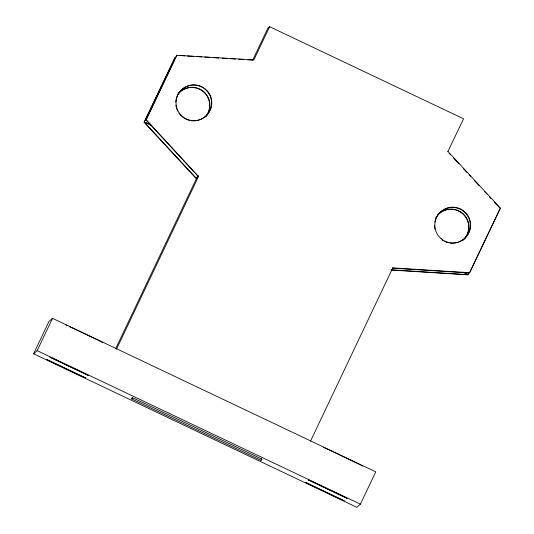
<?xml version="1.0" encoding="UTF-8"?>
<svg xmlns="http://www.w3.org/2000/svg" width="534" height="534" viewBox="0 0 534 534"><rect width="100%" height="100%" fill="white"/><g stroke="black" fill="none" stroke-linecap="round" stroke-linejoin="round"><path stroke-width="0.8" d="M144.12 122.353L175.052 57.505L144.12 122.353L196.492 178.917L197.874 175.973M33.609 353.795L48.954 321.475L52.519 318.331L375.742 471.836L360.397 504.156L356.832 507.3L33.609 353.795L37.173 350.651L52.519 318.331M176.934 55.095L146.236 119.736L198.368 176.5L146.002 119.943L176.701 55.302L253.857 59.935L269.637 26.7L463.572 118.802L447.739 151.796M115.745 348.535L197.667 176M252.762 59.975L267.788 28.335L269.637 26.7M116.519 349.163L198.601 176.293M131.644 398.905L132.859 397.837L262.147 459.233L260.932 460.308L131.644 398.905L132.359 397.403M260.932 460.308L261.647 458.806M310.454 441.264L392.777 267.894L469.7 272.74L500.391 208.093L448.026 151.536M390.881 270.01L467.804 274.856L468.879 272.6M467.804 274.856L469.112 272.393M392.777 267.894L392.483 268.155L469.406 272.994L500.391 208.093M196.492 178.917L198.141 175.739M180.005 55.509L184.971 55.823M187.447 55.977L193.241 56.344M196.545 56.551L201.512 56.864M204.822 57.071L209.782 57.385M213.093 57.592L218.88 57.959M222.191 58.166L227.15 58.48M230.461 58.687L235.421 59M238.731 59.207L243.698 59.521M247.829 59.781L252.796 60.095M391.949 269.857L468.044 274.65L464.5 272.514M196.726 178.71L144.36 122.146L150.581 124.375M323.671 447.585L324.392 447.852M361.745 465.741L362.459 466.008L361.852 465.648M65.942 325.113L66.99 325.566M325.052 448.146L326.374 448.727M327.002 449.014L328.877 449.868M69.754 326.815L73.525 328.55M329.505 450.149L333.556 452.031M74.273 328.904L78.037 330.659M334.224 452.345L356.932 463.178M144.36 122.146L151.135 125.35M78.745 330.993L97.101 339.764M37.173 350.651L360.397 504.156M462.791 272.14L468.044 274.65M97.775 340.098L100.485 341.426M357.54 463.479L361.224 465.321M101.059 341.713L102.775 342.581M449.428 153.618L450.549 154.833M453.366 157.877L459 163.958M463.505 168.824L466.883 172.469M469.132 174.905L470.821 176.727M474.199 180.379L479.272 185.852M484.338 191.326L487.155 194.363M489.404 196.799L491.093 198.621M494.471 202.273L499.537 207.746M177.448 94.812A17.889 17.889 0 0 1 202.713 90.827A17.889 17.889 0 0 1 206.137 116.172M178.683 93.21A17.889 17.889 0 0 1 203.681 92.015A17.889 17.889 0 0 1 205.416 116.979M434.836 222.091A17.889 17.889 0 0 1 464.033 211.698A17.889 17.889 0 0 1 458.432 242.176M457.698 242.423A17.889 17.889 0 0 1 449.968 243.043M448.447 242.763A17.889 17.889 0 0 1 444.762 241.481M443.387 240.754A17.889 17.889 0 0 1 442.065 239.906M434.936 229.073A17.889 17.889 0 0 1 434.542 225.201M438.267 214.448A17.889 17.889 0 0 1 463.011 214.081A17.889 17.889 0 0 1 464.453 238.778M435.811 217.465A17.889 17.889 0 0 1 436.719 216.19M437.439 215.382A17.889 17.889 0 0 1 463.806 214.414A17.889 17.889 0 0 1 462.464 240.761M175.806 102.067A17.889 17.889 0 0 1 192.24 85.14A17.889 17.889 0 0 1 211.164 99.224A17.889 17.889 0 0 1 199.676 119.823M198.935 120.07A17.889 17.889 0 0 1 191.212 120.691M189.683 120.41A17.889 17.889 0 0 1 182.074 116.599M181.5 116.078A17.889 17.889 0 0 1 178.943 113.128M177.742 111.119A17.889 17.889 0 0 1 177.094 109.697M176.821 108.976A17.889 17.889 0 0 1 175.92 105.178M50.076 357.213L88.477 375.475L50.076 357.213M47.366 359.789L46.905 359.642L85.667 378.019L47.366 359.789M309.039 480.173L308.325 479.906L347.113 498.329L309.039 480.173M306.189 482.689L305.468 482.422L344.256 500.845L306.189 482.689M441.124 238.691A17.889 17.889 0 0 0 470.32 228.298A17.889 17.889 0 0 0 446.724 208.213A17.889 17.889 0 0 0 441.124 238.691M182.308 116.385A17.889 17.889 0 0 0 211.504 105.999A17.889 17.889 0 0 0 187.908 85.914A17.889 17.889 0 0 0 182.308 116.385"/></g></svg>
